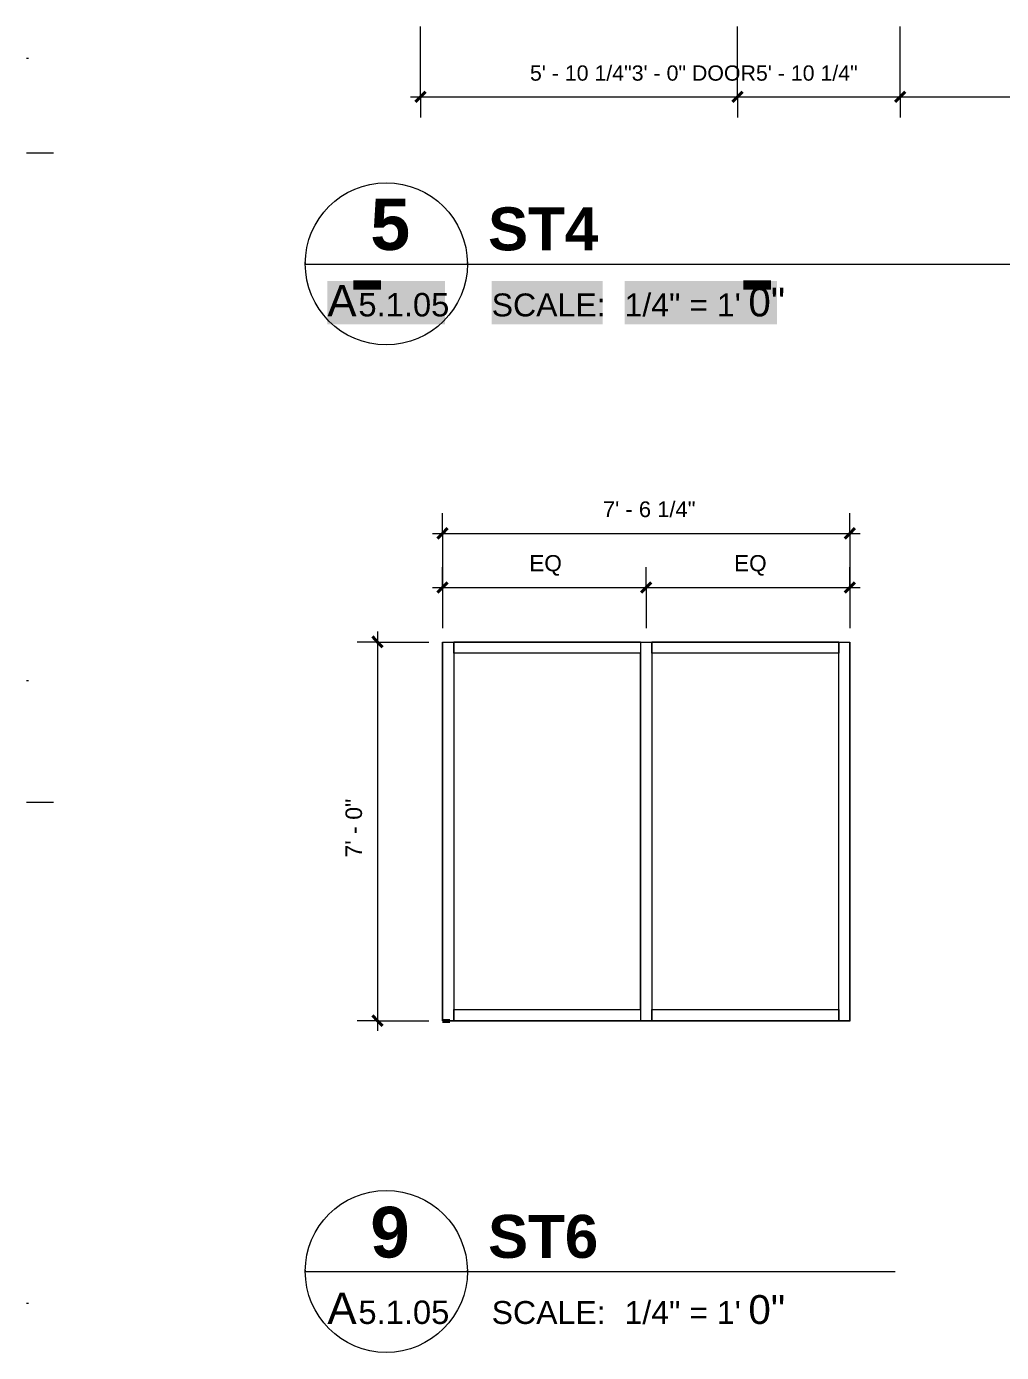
# Model space of a CAD drawing. Header units: inches. Extents: x -6061 to 13621, y -296 to 7483.
# Drawn here: x -6000.5 to -5784.2, y -10.3 to 283.9 of the extents above; entities that cross this region are included whole.
import ezdxf

# ---------------------------------------------------------------- set-up
doc = ezdxf.new("R2010")
doc.units = ezdxf.units.IN
doc.header["$MEASUREMENT"] = 0
doc.layers.get('0').update_dxf_attribs({"linetype": 'CONTINUOUS'})
doc.styles.add('Arial$001H0', font='arial.ttf')
doc.styles.add('Arial$101H0', font='arialbd.ttf')

msp = doc.modelspace()

# ---------------------------------------------------------------- hatches: boundary and pattern name
at = {"true_color": 0xffffff}
for points in [[(-5933.75479, 217.81493), (-5929.10954, 217.81493), (-5929.10954, 227.42579), (-5933.75479, 227.42579)], [(-5929.10954, 217.81493), (-5926.867, 217.81493), (-5926.867, 227.42579), (-5929.10954, 227.42579)], [(-5926.867, 217.81493), (-5907.64528, 217.81493), (-5907.64528, 227.42579), (-5926.867, 227.42579)], [(-5897.31361, 217.81493), (-5872.72583, 217.81493), (-5872.72583, 227.42579), (-5897.31361, 227.42579)], [(-5867.84031, 217.81493), (-5842.6118, 217.81493), (-5842.6118, 227.42579), (-5867.84031, 227.42579)], [(-5842.6118, 217.81493), (-5840.36927, 217.81493), (-5840.36927, 227.42579), (-5842.6118, 227.42579)], [(-5840.36927, 217.81493), (-5834.04212, 217.81493), (-5834.04212, 227.42579), (-5840.36927, 227.42579)]]:
    msp.add_hatch(color=7, dxfattribs=at).paths.add_polyline_path(points)

# ---------------------------------------------------------------- linework, layer by layer
at = {"color": 7, "linetype": 'Continuous', "lineweight": 9, "true_color": 0x000007}
for p, q in [((-5913.09144, 268.27195), (-5913.09144, 283.88959)), ((-5842.77198, 268.27195), (-5842.77198, 283.88959)), ((-5806.73126, 268.27195), (-5806.73126, 283.88959)), ((-5915.33397, 268.27195), (-5842.77198, 268.27195)), ((-5913.09144, 268.27195), (-5913.09144, 263.70679)), ((-5842.77198, 268.27195), (-5806.73126, 268.27195)), ((-5842.77198, 268.27195), (-5842.77198, 263.70679)), ((-5806.73126, 268.27195), (-5734.32945, 268.27195)), ((-5806.73126, 268.27195), (-5806.73126, 263.70679)), ((-5938.64031, 231.19005), (-5734.32945, 231.19005)), ((-5908.20592, 171.44253), (-5908.20592, 175.9276)), ((-5817.86384, 171.44253), (-5817.86384, 175.9276)), ((-5910.44845, 171.44253), (-5815.6213, 171.44253)), ((-5908.20592, 171.44253), (-5908.20592, 150.37873)), ((-5817.86384, 171.44253), (-5817.86384, 150.37873)), ((-5908.20592, 159.42896), (-5908.20592, 163.91403)), ((-5863.03488, 159.42896), (-5863.03488, 163.91403)), ((-5817.86384, 159.42896), (-5817.86384, 163.91403)), ((-5910.44845, 159.42896), (-5863.03488, 159.42896)), ((-5908.20592, 159.42896), (-5908.20592, 150.37873)), ((-5863.03488, 159.42896), (-5815.6213, 159.42896)), ((-5863.03488, 159.42896), (-5863.03488, 150.37873)), ((-5817.86384, 159.42896), (-5817.86384, 150.37873)), ((-5922.62221, 147.33529), (-5927.10728, 147.33529)), ((-5922.62221, 149.65792), (-5922.62221, 61.07783)), ((-5922.62221, 147.33529), (-5911.24936, 147.33529)), ((-5908.20592, 147.33529), (-5905.72311, 147.33529)), ((-5908.20592, 63.32036), (-5908.20592, 147.33529)), ((-5908.20592, 147.33529), (-5908.20592, 63.32036)), ((-5905.72311, 144.85249), (-5905.72311, 147.33529)), ((-5864.31633, 147.33529), (-5905.72311, 147.33529)), ((-5905.72311, 147.33529), (-5905.72311, 63.32036)), ((-5864.31633, 147.33529), (-5864.31633, 144.85249)), ((-5864.31633, 147.33529), (-5861.75343, 147.33529)), ((-5864.31633, 147.33529), (-5864.31633, 63.32036)), ((-5861.75343, 144.85249), (-5861.75343, 147.33529)), ((-5820.34664, 147.33529), (-5861.75343, 147.33529)), ((-5861.75343, 147.33529), (-5861.75343, 63.32036)), ((-5820.34664, 147.33529), (-5817.86384, 147.33529)), ((-5820.34664, 63.32036), (-5820.34664, 147.33529)), ((-5820.34664, 147.33529), (-5820.34664, 144.85249)), ((-5817.86384, 63.32036), (-5817.86384, 147.33529)), ((-5864.31633, 144.85249), (-5905.72311, 144.85249)), ((-5864.31633, 144.85249), (-5905.72311, 144.85249)), ((-5905.72311, 144.85249), (-5905.72311, 65.80317)), ((-5864.31633, 65.80317), (-5864.31633, 144.85249)), ((-5820.34664, 144.85249), (-5861.75343, 144.85249)), ((-5861.75343, 144.85249), (-5861.75343, 65.80317)), ((-5820.34664, 144.85249), (-5861.75343, 144.85249)), ((-5820.34664, 65.80317), (-5820.34664, 144.85249)), ((-5905.72311, 65.80317), (-5864.31633, 65.80317)), ((-5905.72311, 63.32036), (-5905.72311, 65.80317)), ((-5905.72311, 65.80317), (-5864.31633, 65.80317)), ((-5864.31633, 65.80317), (-5864.31633, 63.32036)), ((-5861.75343, 65.80317), (-5820.34664, 65.80317)), ((-5861.75343, 63.32036), (-5861.75343, 65.80317)), ((-5861.75343, 65.80317), (-5820.34664, 65.80317)), ((-5820.34664, 65.80317), (-5820.34664, 63.32036)), ((-5922.62221, 63.32036), (-5927.10728, 63.32036)), ((-5922.62221, 63.32036), (-5911.24936, 63.32036)), ((-5908.20592, 63.32036), (-5905.72311, 63.32036)), ((-5905.72311, 63.32036), (-5908.20592, 63.32036)), ((-5864.31633, 63.32036), (-5905.72311, 63.32036)), ((-5905.72311, 63.32036), (-5864.31633, 63.32036)), ((-5864.31633, 63.32036), (-5861.75343, 63.32036)), ((-5861.75343, 63.32036), (-5864.31633, 63.32036)), ((-5820.34664, 63.32036), (-5861.75343, 63.32036)), ((-5861.75343, 63.32036), (-5820.34664, 63.32036)), ((-5817.86384, 63.32036), (-5820.34664, 63.32036)), ((-5820.34664, 63.32036), (-5817.86384, 63.32036)), ((-5938.64031, 7.65747), (-5807.85252, 7.65747))]:
    msp.add_line(p, q, dxfattribs=at)
at = {"color": 8, "linetype": 'Continuous', "lineweight": 9, "true_color": 0x7f7f7f}
for p, q in [((-6000.47017, 276.84163), (-6000.06972, 276.84163)), ((-6000.47017, 255.85792), (-5994.46338, 255.85792)), ((-6000.47017, 138.76561), (-6000.06972, 138.76561)), ((-6000.47017, 111.77511), (-5994.46338, 111.77511)), ((-6000.47017, 0.68959), (-6000.06972, 0.68959))]:
    msp.add_line(p, q, dxfattribs=at)
at = {"color": 7, "linetype": 'Continuous', "lineweight": 40, "true_color": 0x000007}
for p, q in [((-5913.09144, 268.27195), (-5914.21271, 267.15068)), ((-5913.09144, 268.27195), (-5911.97017, 269.39321)), ((-5842.77198, 268.27195), (-5843.89325, 267.15068)), ((-5842.77198, 268.27195), (-5841.65071, 269.39321)), ((-5806.73126, 268.27195), (-5807.85252, 267.15068)), ((-5806.73126, 268.27195), (-5805.60999, 269.39321)), ((-5908.20592, 171.44253), (-5909.32719, 170.32127)), ((-5908.20592, 171.44253), (-5907.08465, 172.5638)), ((-5817.86384, 171.44253), (-5818.9851, 170.32127)), ((-5817.86384, 171.44253), (-5816.74257, 172.5638)), ((-5908.20592, 159.42896), (-5909.32719, 158.30769)), ((-5908.20592, 159.42896), (-5907.08465, 160.55023)), ((-5863.03488, 159.42896), (-5864.15614, 158.30769)), ((-5863.03488, 159.42896), (-5861.91361, 160.55023)), ((-5817.86384, 159.42896), (-5818.9851, 158.30769)), ((-5817.86384, 159.42896), (-5816.74257, 160.55023)), ((-5922.62221, 147.33529), (-5923.74347, 148.53665)), ((-5922.62221, 147.33529), (-5921.50094, 146.21403)), ((-5922.62221, 63.32036), (-5923.74347, 64.44163)), ((-5922.62221, 63.32036), (-5921.50094, 62.19909))]:
    msp.add_line(p, q, dxfattribs=at)
at = {"color": 7, "linetype": 'Continuous', "lineweight": 18, "true_color": 0x000007}
for p, q in [((-5908.20592, 147.33529), (-5817.86384, 147.33529)), ((-5817.86384, 147.33529), (-5817.86384, 63.32036)), ((-5817.86384, 63.32036), (-5817.78375, 63.32036))]:
    msp.add_line(p, q, dxfattribs=at)
at = {"color": 1, "linetype": 'Continuous', "lineweight": 53, "true_color": 0x000001}
msp.add_line((-5908.20592, 63.32036), (-5906.60411, 63.32036), dxfattribs=at)
at = {"color": 7, "linetype": 'Continuous', "lineweight": 9, "true_color": 0x000007}
for points in [[(-5938.64031, 231.27014), (-5938.64031, 241.20136), (-5930.63126, 249.21041), (-5920.70004, 249.21041)], [(-5920.70004, 249.21041), (-5910.76881, 249.21041), (-5902.75976, 241.20136), (-5902.67967, 231.27014)], [(-5938.64031, 231.27014), (-5938.64031, 231.5905), (-5938.64031, 231.5905), (-5938.64031, 231.27014)], [(-5920.70004, 213.24977), (-5930.63126, 213.24977), (-5938.64031, 221.33891), (-5938.64031, 231.27014)], [(-5902.67967, 231.27014), (-5902.67967, 221.33891), (-5910.76881, 213.24977), (-5920.70004, 213.24977)], [(-5902.67967, 231.27014), (-5902.67967, 231.5905), (-5902.67967, 231.5905), (-5902.67967, 231.27014)], [(-5938.64031, 7.73756), (-5938.64031, 17.66878), (-5930.63126, 25.67783), (-5920.70004, 25.67783)], [(-5920.70004, 25.67783), (-5910.76881, 25.67783), (-5902.75976, 17.66878), (-5902.67967, 7.73756)], [(-5938.64031, 7.73756), (-5938.64031, 8.05792), (-5938.64031, 8.05792), (-5938.64031, 7.73756)], [(-5920.70004, -10.28281), (-5930.63126, -10.28281), (-5938.64031, -2.19367), (-5938.64031, 7.73756)], [(-5902.67967, 7.73756), (-5902.67967, -2.19367), (-5910.76881, -10.28281), (-5920.70004, -10.28281)], [(-5902.67967, 7.73756), (-5902.67967, 8.05792), (-5902.67967, 8.05792), (-5902.67967, 7.73756)]]:
    msp.add_open_spline(points, degree=3, dxfattribs=at)

# ---------------------------------------------------------------- texts
at = {"color": 7, "true_color": 0x000007}
for s, height, style, p in [('5\' - 10 1/4"3\' - 0" DOOR5\' - 10 1/4"', 3.3863797, 'Arial$001H0', (-5888.82409, 271.8758)), ('5', 11.37839, 'Arial$101H0', (-5924.22407, 234.31339)), ('ST4', 9.54154, 'Arial$101H0', (-5898.11242, 234.2333)), ('A', 6.97383, 'Arial$001H0', (-5933.75483, 219.57673)), ('-', 18.01876, 'Arial$001H0', (-5929.10959, 219.57673)), ('-', 18.01876, 'Arial$001H0', (-5842.61189, 219.57673)), ('5.1.05', 5.192527, 'Arial$001H0', (-5926.86706, 219.57673)), ('SCALE:', 5.086183, 'Arial$001H0', (-5897.31368, 219.57673)), ('1/4" = 1\'', 5.083054, 'Arial$001H0', (-5867.84038, 219.57673)), ('0"', 6.400615, 'Arial$001H0', (-5840.36935, 219.57673)), ('7\' - 6 1/4"', 3.4905041, 'Arial$001H0', (-5872.64582, 175.04641)), ('EQ', 3.590405, 'Arial$001H0', (-5888.98426, 163.03284)), ('EQ', 3.590405, 'Arial$001H0', (-5843.56514, 163.03284)), ('9', 11.25462, 'Arial$101H0', (-5924.22407, 10.78089)), ('ST6', 9.540393, 'Arial$101H0', (-5898.11656, 10.7008)), ('A', 6.97383, 'Arial$001H0', (-5933.75483, -3.95577)), ('5.1.05', 5.192527, 'Arial$001H0', (-5926.86706, -3.95577)), ('SCALE:', 5.086183, 'Arial$001H0', (-5897.31368, -3.95577)), ('1/4" = 1\'', 5.083054, 'Arial$001H0', (-5867.84038, -3.95577)), ('0"', 6.400615, 'Arial$001H0', (-5840.36935, -3.95577))]:
    msp.add_text(s, height=height, dxfattribs=dict(at, style=style)).set_placement(p)
at = {"color": 7, "true_color": 0x000007, "style": 'Arial$001H0'}
msp.add_text('7\' - 0"', height=3.667117, rotation=90, dxfattribs=at).set_placement((-5926.06615, 99.52112))

doc.saveas('drawing.dxf')
